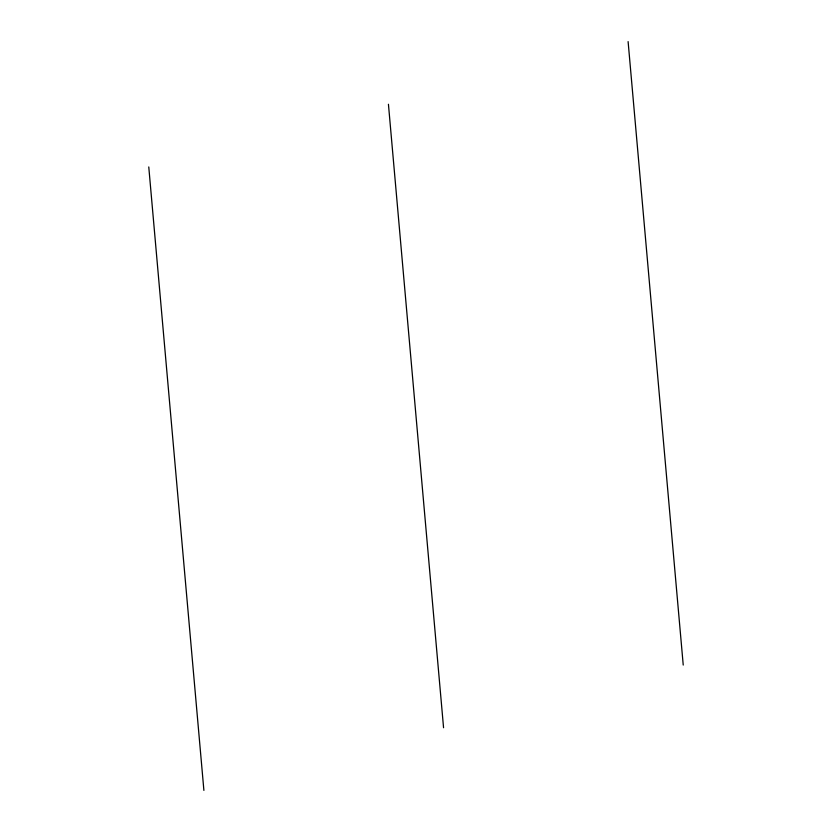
<?xml version="1.0" encoding="UTF-8"?>
<svg xmlns="http://www.w3.org/2000/svg" width="832" height="832" viewBox="0 0 832 832"><rect width="100%" height="100%" fill="white"/><g stroke="black" fill="none" stroke-linecap="round" stroke-linejoin="round"><path stroke-width="1.25" d="M628.108 41.6L683.228 665.059M388.44 104.27L443.56 727.73M148.772 166.941L203.892 790.4"/></g></svg>
